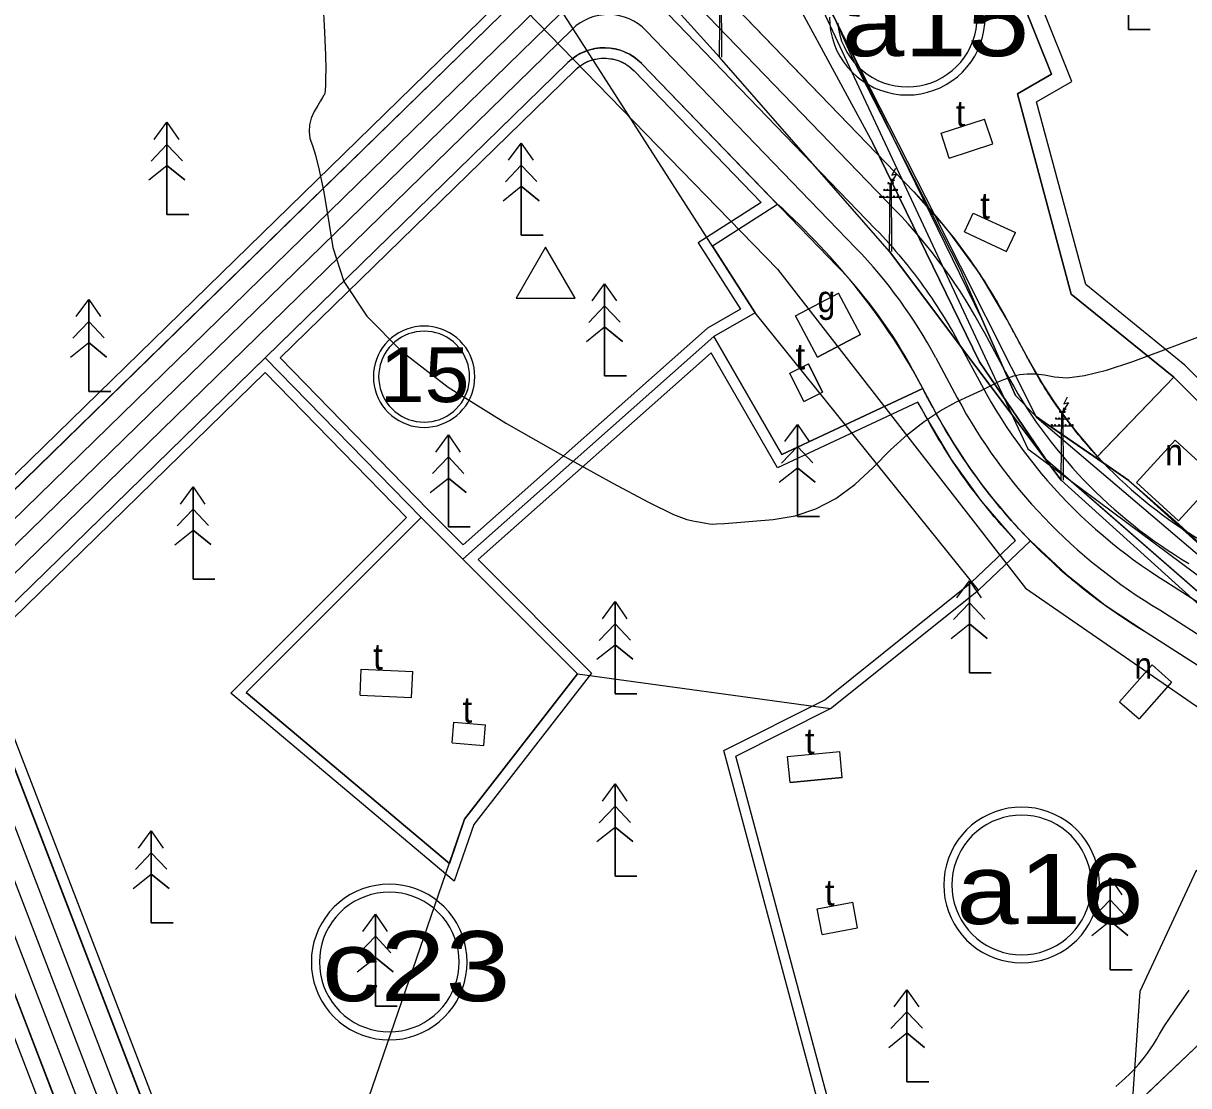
# Model space of a CAD drawing. Header units: metres. Extents: x 532950 to 537618, y 1849954 to 1853119.
# Drawn here: x 534832.5 to 535056.1, y 1851008.2 to 1851212.1 of the extents above; entities that cross this region are included whole.
import ezdxf

# ---------------------------------------------------------------- set-up
doc = ezdxf.new("R2010")
doc.units = ezdxf.units.M
doc.header["$LTSCALE"] = 3.1
for name, color, linetype, lineweight in [('11', 7, 'Continuous', 13), ('29', 7, 'Continuous', 13), ('32', 7, 'Continuous', 13), ('4', 7, 'Continuous', 13), ('48', 7, 'Continuous', 13), ('49', 7, 'Continuous', 13), ('50', 7, 'Continuous', 13), ('52', 7, 'Continuous', 13), ('53', 7, 'Continuous', 13), ('55', 7, 'Continuous', 13), ('58', 7, 'Continuous', 13), ('9', 7, 'Continuous', 13)]:
    doc.layers.add(name, color=color, linetype=linetype, lineweight=lineweight)

msp = doc.modelspace()

# ---------------------------------------------------------------- linework, layer by layer
at = {"layer": '11'}
msp.add_line((534811.84, 1851096.55), (535051.62, 1850474.15), dxfattribs=at)
for points in [[(534945.73, 1851223.94), (534828.8, 1851109.86)], [(534956.18, 1851213.87), (534996.01, 1851172.6), (534996.67, 1851171.91), (534997.32, 1851171.22), (534997.96, 1851170.52), (534998.6, 1851169.81), (534999.23, 1851169.1), (534999.85, 1851168.38), (535000.47, 1851167.65), (535001.08, 1851166.92), (535001.69, 1851166.19), (535002.28, 1851165.45), (535002.87, 1851164.7), (535003.45, 1851163.95), (535004.03, 1851163.19), (535004.6, 1851162.42), (535005.16, 1851161.65), (535005.71, 1851160.88), (535006.26, 1851160.1), (535006.79, 1851159.31), (535007.32, 1851158.52), (535007.85, 1851157.73), (535008.36, 1851156.93), (535008.87, 1851156.12), (535009.37, 1851155.31), (535009.86, 1851154.5), (535010.35, 1851153.68), (535010.83, 1851152.86), (535011.29, 1851152.03), (535011.76, 1851151.2), (535012.21, 1851150.36), (535016.31, 1851142.7), (535017.21, 1851141.06), (535018.13, 1851139.44), (535019.09, 1851137.83), (535020.08, 1851136.25), (535021.1, 1851134.68), (535022.15, 1851133.13), (535023.23, 1851131.6), (535024.33, 1851130.09), (535025.46, 1851128.6), (535026.62, 1851127.13), (535027.81, 1851125.68), (535029.03, 1851124.26), (535030.27, 1851122.86), (535031.54, 1851121.49), (535032.83, 1851120.13), (535034.15, 1851118.81), (535035.49, 1851117.5), (535036.85, 1851116.22), (535038.24, 1851114.97), (535039.66, 1851113.75), (535041.09, 1851112.55), (535042.55, 1851111.38), (535044.03, 1851110.23), (535045.53, 1851109.11), (535047.05, 1851108.03), (535048.6, 1851106.97), (535050.16, 1851105.94), (535051.74, 1851104.93), (535053.34, 1851103.96), (535155.57, 1851038.37)]]:
    msp.add_lwpolyline(points, dxfattribs=at)
at = {"layer": '29'}
for points in [[(534922.81, 1851215.19), (534823.24, 1851118.05)], [(534922.81, 1851215.19), (534823.24, 1851118.05)], [(534985.11, 1851004.43), (534966.87, 1851072.51), (534986.26, 1851082.27), (535014.42, 1851104.82), (535022.89, 1851112.8), (535016.4, 1851120.3), (535010.6, 1851128.36), (535005.53, 1851136.89), (535004.82, 1851138.13), (535004.14, 1851139.38), (534977.19, 1851126.76), (534964.45, 1851148.83), (534919.72, 1851109.15), (534941.49, 1851087.38), (534918.93, 1851058.34), (534915.17, 1851047.42), (534872.28, 1851083.54), (534905.99, 1851117.26), (534878.86, 1851145.07), (534830.29, 1851097.68)], [(535021.49, 1851114.3), (535020.81, 1851115.06), (535020.12, 1851115.83), (535019.45, 1851116.61), (535018.78, 1851117.39), (535018.12, 1851118.18), (535017.47, 1851118.97), (535016.83, 1851119.77), (535016.19, 1851120.57), (535015.56, 1851121.38), (535014.93, 1851122.2), (535014.32, 1851123.02), (535013.71, 1851123.85), (535013.11, 1851124.68), (535012.52, 1851125.52), (535011.93, 1851126.37), (535011.35, 1851127.21), (535010.78, 1851128.07), (535010.22, 1851128.93), (535009.67, 1851129.79), (535009.12, 1851130.66), (535008.58, 1851131.54), (535008.05, 1851132.42), (535007.53, 1851133.3), (535007.02, 1851134.19), (535006.51, 1851135.09), (535006.02, 1851135.99), (535005.53, 1851136.89), (535005.48, 1851136.97), (535005.43, 1851137.06), (535005.38, 1851137.14), (535005.33, 1851137.23), (535005.28, 1851137.31), (535005.23, 1851137.4), (535005.18, 1851137.48), (535005.13, 1851137.57), (535005.08, 1851137.66), (535005.03, 1851137.74), (535004.99, 1851137.83), (535004.94, 1851137.91), (535004.89, 1851138), (535004.84, 1851138.09), (535004.79, 1851138.17), (535004.75, 1851138.26), (535004.7, 1851138.34), (535004.65, 1851138.43), (535004.6, 1851138.52), (535004.56, 1851138.6), (535004.51, 1851138.69), (535004.46, 1851138.78), (535004.42, 1851138.86), (535004.37, 1851138.95), (535004.32, 1851139.04), (535004.28, 1851139.12), (535004.23, 1851139.21), (535004.19, 1851139.3), (535004.14, 1851139.38), (534977.19, 1851126.76), (534964.45, 1851148.83), (534919.72, 1851109.15), (534941.49, 1851087.38), (534918.93, 1851058.34), (534915.17, 1851047.42), (534872.28, 1851083.54), (534905.99, 1851117.26), (534878.86, 1851145.07)], [(534878.86, 1851145.07), (534830.29, 1851097.68)], [(534985.11, 1851004.43), (534966.87, 1851072.51), (534986.26, 1851082.27), (535014.42, 1851104.82), (535022.89, 1851112.8), (535022.19, 1851113.55), (535021.49, 1851114.3)], [(534827.23, 1851083.7), (534899.82, 1850895.29)], [(534827.23, 1851083.7), (534899.82, 1850895.29)]]:
    msp.add_lwpolyline(points, dxfattribs=at)
at = {"layer": '32'}
msp.add_lwpolyline([(534932.68, 1851169.11), (534927.03, 1851159.32), (534938.33, 1851159.32)], close=True, dxfattribs=at)
at = {"layer": '4'}
msp.add_lwpolyline([(535088.7, 1851113.14), (535055.34, 1851146.5), (535036.33, 1851161.93), (535026.92, 1851197.04), (535033.68, 1851200.94), (535017.36, 1851241.67)], dxfattribs=at)
msp.add_lwpolyline([(535088.7, 1851113.14), (535055.34, 1851146.5), (535036.33, 1851161.93), (535026.92, 1851197.04), (535033.68, 1851200.94), (535017.36, 1851241.67)], dxfattribs=at)
at = {"layer": '48'}
for points in [[(536135.62, 1851789.72), (535515.37, 1851926.72), (535258.5, 1851965.9), (535022.43, 1852017.88), (534680.95, 1852158.73), (534430.5, 1852265), (534355.97, 1852086.4), (534346.16, 1851984.65), (534462.32, 1851750.84), (534498.61, 1851623.52), (534531.7, 1851526.54), (534597.02, 1851432.26), (534785.89, 1851296.54), (534919.77, 1851224.01), (534977.2, 1851164.91), (535024.78, 1851103.67), (535103, 1851049.67), (535187.68, 1851009.38), (535275.9, 1851002), (535384.77, 1851022.15), (535615.71, 1851282.83), (535719.74, 1851373.89), (535864.1, 1851423.04), (536000.85, 1851463.59)], [(534808.74, 1851074.3), (534882.36, 1850883.19), (534882.55, 1850882.63), (534882.69, 1850882.06), (534882.78, 1850881.47), (534882.82, 1850880.88), (534882.81, 1850880.29), (534882.74, 1850879.7), (534882.63, 1850879.12), (534882.47, 1850878.55), (534882.25, 1850877.99), (534881.99, 1850877.46), (534881.69, 1850876.95), (534881.34, 1850876.47), (534880.96, 1850876.02), (534880.53, 1850875.61), (534880.07, 1850875.24), (534879.58, 1850874.9), (534879.07, 1850874.61), (534838.32, 1850856.28), (534796.04, 1850841.86)], [(534808.74, 1851074.3), (534882.36, 1850883.19)]]:
    msp.add_lwpolyline(points, dxfattribs=at)
at = {"layer": '49'}
for points in [[(534963.78, 1851153.58), (534916.89, 1851111.98), (534910.23, 1851118.64), (534881.72, 1851147.86), (534938.36, 1851203.12), (534938.88, 1851203.59), (534939.44, 1851204.01), (534940.03, 1851204.38), (534940.66, 1851204.69), (534941.31, 1851204.95), (534941.98, 1851205.15), (534942.67, 1851205.29), (534943.36, 1851205.37), (534944.06, 1851205.39), (534944.76, 1851205.35), (534945.45, 1851205.25), (534946.14, 1851205.09), (534946.8, 1851204.87), (534947.44, 1851204.59), (534948.06, 1851204.25), (534948.64, 1851203.87), (534949.19, 1851203.43), (534949.7, 1851202.95), (534974.06, 1851177.71), (534961.94, 1851169.95), (534970.08, 1851157.22)], [(534963.78, 1851153.58), (534916.89, 1851111.98), (534910.23, 1851118.64), (534881.72, 1851147.86), (534938.36, 1851203.12), (534938.67, 1851203.42), (534939.01, 1851203.69), (534939.36, 1851203.95), (534939.72, 1851204.19), (534940.1, 1851204.41), (534940.48, 1851204.61), (534940.88, 1851204.79), (534941.29, 1851204.94), (534941.7, 1851205.08), (534942.12, 1851205.19), (534942.55, 1851205.27), (534942.98, 1851205.34), (534943.41, 1851205.38), (534943.85, 1851205.39), (534944.28, 1851205.39), (534944.71, 1851205.36), (534945.15, 1851205.3), (534945.57, 1851205.23), (534946, 1851205.13), (534946.41, 1851205), (534946.82, 1851204.86), (534947.22, 1851204.69), (534947.62, 1851204.5), (534948, 1851204.29), (534948.36, 1851204.06), (534948.72, 1851203.81), (534949.06, 1851203.54), (534949.39, 1851203.25), (534949.7, 1851202.95), (534974.06, 1851177.71), (534961.94, 1851169.95), (534970.08, 1851157.22)]]:
    msp.add_lwpolyline(points, close=True, dxfattribs=at)
at = {"layer": '50'}
for points in [[(535015.48, 1851237.92), (535029.76, 1851202.3), (535023.26, 1851198.55), (535033.56, 1851160.13), (535053.23, 1851144.17), (535038.58, 1851128.96), (535033.65, 1851134.77), (535029.22, 1851140.98), (535025.34, 1851147.54), (535021.25, 1851155.2), (535016.05, 1851163.91), (535010.08, 1851172.1), (535003.38, 1851179.72), (534964, 1851220.53)], [(535078.36, 1851035.49), (534984.17, 1850945.79), (534928.5, 1850923.41), (534901.66, 1850929.87), (534916.13, 1850983.88), (534987.56, 1851003.02), (534969.22, 1851071.45), (534987.35, 1851080.58), (535015.74, 1851103.31), (535025.73, 1851112.73), (535032.63, 1851106.27), (535040.05, 1851100.43), (535047.94, 1851095.24), (535092.89, 1851066.41)]]:
    msp.add_lwpolyline(points, dxfattribs=at)
for points in [[(534972.9, 1851156.54), (534964.96, 1851151.95), (534978.01, 1851129.35), (535005.05, 1851142.02), (535003.17, 1851145.52), (535002.45, 1851146.75), (535001.71, 1851147.96), (535000.96, 1851149.17), (535000.2, 1851150.37), (534999.42, 1851151.56), (534998.64, 1851152.75), (534997.83, 1851153.92), (534997.02, 1851155.09), (534996.19, 1851156.25), (534995.36, 1851157.39), (534994.5, 1851158.53), (534993.64, 1851159.66), (534992.76, 1851160.79), (534991.88, 1851161.9), (534990.98, 1851163), (534990.07, 1851164.09), (534989.14, 1851165.17), (534988.21, 1851166.24), (534987.26, 1851167.31), (534986.3, 1851168.36), (534985.34, 1851169.4), (534984.36, 1851170.43), (534983.36, 1851171.45), (534982.36, 1851172.46), (534981.35, 1851173.46), (534980.33, 1851174.44), (534979.29, 1851175.42), (534978.25, 1851176.39), (534977.19, 1851177.34), (534964.7, 1851169.34)], [(535058.72, 1851112.69), (535074, 1851102.88), (535084.26, 1851113.14), (535053.23, 1851144.17), (535038.32, 1851128.68), (535044.64, 1851124.34), (535054.69, 1851115.22), (535056.69, 1851113.93)], [(534938.83, 1851087.22), (534908.8, 1851117.24), (534875.23, 1851083.67), (534914.23, 1851050.83), (534917.15, 1851059.31)]]:
    msp.add_lwpolyline(points, close=True, dxfattribs=at)
at = {"layer": '52'}
for p, q in [((534999.79, 1851176.25), (534958.07, 1851219.48)), ((534931.09, 1851214.89), (534826.79, 1851113.13)), ((534937.76, 1851210.92), (534824.21, 1851100.13)), ((534951.94, 1851210.71), (534992.23, 1851168.95)), ((535020.94, 1851145.18), (535016.84, 1851152.84)), ((535007.58, 1851147.88), (535011.68, 1851140.23)), ((535050.58, 1851099.5), (535100.95, 1851067.18)), ((534820.69, 1851084), (534896.3, 1850887.75)), ((534890.68, 1850881.46), (534814.02, 1851080.46))]:
    msp.add_line(p, q, dxfattribs=at)
for centre, radius, start, end in [((534944.74, 1851203.77), 10, 43.9779, 134.2951), ((534924.05, 1851103.16), 105.25, 28.1625, 43.9779), ((534924.05, 1851103.16), 94.75, 28.1625, 43.9779), ((535104.47, 1851189.9), 94.75, 208.1625, 239.3014), ((535104.47, 1851189.9), 105.25, 208.1625, 239.1998)]:
    msp.add_arc(centre, radius, start, end, dxfattribs=at)
at = {"layer": '53'}
for p, q in [((535003.38, 1851179.72), (534964, 1851220.53)), ((534924.2, 1851213.76), (534824.64, 1851116.62)), ((534936.96, 1851204.55), (534828.89, 1851099.11)), ((534951.14, 1851204.34), (534988.63, 1851165.48)), ((535025.34, 1851147.54), (535021.25, 1851155.2)), ((535003.17, 1851145.52), (535007.27, 1851137.87)), ((535047.94, 1851095.24), (535092.89, 1851066.41)), ((534825.37, 1851082.98), (534897.95, 1850894.58)), ((534885.29, 1850884.32), (534811.67, 1851075.42)), ((534959.14, 1850921.95), (535094.38, 1851050.75))]:
    msp.add_line(p, q, dxfattribs=at)
msp.add_lwpolyline([(534811.67, 1851075.42), (534885.29, 1850884.32)], dxfattribs=at)
for centre, radius, start, end in [((534943.94, 1851197.4), 10, 43.9779, 134.2951), ((534924.05, 1851103.16), 110.25, 28.1625, 43.9779), ((534924.05, 1851103.16), 89.75, 28.1625, 43.9779), ((535104.47, 1851189.9), 89.75, 208.1625, 239.3559), ((535104.47, 1851189.9), 110.25, 208.1625, 239.1566)]:
    msp.add_arc(centre, radius, start, end, dxfattribs=at)
at = {"layer": '55'}
for p, q in [((534966.04, 1851205.59), (534930.78, 1851244.81)), ((535044.52, 1851228.59), (535044.52, 1851210.92)), ((535044.52, 1851210.92), (535048.72, 1851210.92)), ((534860.02, 1851193.09), (534860.02, 1851175.42)), ((535008.58, 1851190.98), (535016.94, 1851193.71)), ((535018.5, 1851188.95), (535016.94, 1851193.71)), ((535010.13, 1851186.23), (535008.58, 1851190.98)), ((534856.96, 1851185.65), (534860.02, 1851188.85)), ((534863, 1851185.71), (534860.02, 1851188.85)), ((534928.02, 1851189.09), (534928.02, 1851171.42)), ((535010.13, 1851186.23), (535018.5, 1851188.95)), ((535010.13, 1851186.23), (535018.5, 1851188.95)), ((534924.96, 1851181.65), (534928.02, 1851184.85)), ((534931, 1851181.71), (534928.02, 1851184.85)), ((534856.54, 1851182.02), (534860.02, 1851184.8)), ((534863.43, 1851182.03), (534860.02, 1851184.8)), ((534924.54, 1851178.02), (534928.02, 1851180.8)), ((534931.43, 1851178.03), (534928.02, 1851180.8)), ((534998.38, 1851181.32), (534999.46, 1851181.32)), ((534999.07, 1851181.64), (534999.22, 1851182.25)), ((534996.75, 1851178.74), (535001.03, 1851178.74)), ((534997.56, 1851180.08), (535000.27, 1851180.08)), ((534860.02, 1851175.42), (534864.22, 1851175.42)), ((535026.95, 1851136.38), (535007.47, 1851175.16)), ((535013.07, 1851172.04), (535014.75, 1851175.67)), ((535014.75, 1851175.67), (535022.83, 1851171.92)), ((534928.02, 1851171.42), (534932.22, 1851171.42)), ((535013.07, 1851172.04), (535021.15, 1851168.29)), ((535013.07, 1851172.04), (535021.15, 1851168.29)), ((535021.15, 1851168.29), (535022.83, 1851171.92)), ((534998.65, 1851168.27), (535031.61, 1851124.39)), ((534944.02, 1851162.09), (534944.02, 1851144.42)), ((534980.66, 1851155.93), (534988.9, 1851160.3)), ((534993.11, 1851152.34), (534988.9, 1851160.3)), ((534845.02, 1851159.09), (534845.02, 1851141.42)), ((534940.96, 1851154.65), (534944.02, 1851157.85)), ((534947, 1851154.71), (534944.02, 1851157.85)), ((534984.87, 1851147.98), (534980.66, 1851155.93)), ((534841.96, 1851151.65), (534845.02, 1851154.85)), ((534848, 1851151.71), (534845.02, 1851154.85)), ((534940.54, 1851151.02), (534944.02, 1851153.8)), ((534947.43, 1851151.03), (534944.02, 1851153.8)), ((534993.11, 1851152.34), (534984.87, 1851147.98)), ((534984.87, 1851147.98), (534993.11, 1851152.34)), ((534841.54, 1851148.02), (534845.02, 1851150.8)), ((534848.43, 1851148.03), (534845.02, 1851150.8)), ((534979.56, 1851144.92), (534983.14, 1851146.71)), ((534982.27, 1851139.53), (534979.56, 1851144.92)), ((534983.14, 1851146.71), (534985.84, 1851141.32)), ((534985.84, 1851141.32), (534983.14, 1851146.71)), ((534944.02, 1851144.42), (534948.22, 1851144.42)), ((534845.02, 1851141.42), (534849.22, 1851141.42)), ((534982.27, 1851139.53), (534985.84, 1851141.32)), ((535032.03, 1851137.76), (535032.18, 1851138.37)), ((535030.52, 1851136.19), (535033.23, 1851136.19)), ((535031.34, 1851137.44), (535032.42, 1851137.44)), ((534981.02, 1851135.09), (534981.02, 1851117.42)), ((535029.71, 1851134.86), (535033.99, 1851134.86)), ((534914.02, 1851133.09), (534914.02, 1851115.42)), ((535046.07, 1851123.93), (535053.49, 1851132.06)), ((535061.55, 1851124.7), (535053.49, 1851132.06)), ((534977.96, 1851127.65), (534981.02, 1851130.85)), ((534984, 1851127.71), (534981.02, 1851130.85)), ((534910.96, 1851125.65), (534914.02, 1851128.85)), ((534917, 1851125.71), (534914.02, 1851128.85)), ((534977.54, 1851124.02), (534981.02, 1851126.8)), ((534984.43, 1851124.03), (534981.02, 1851126.8)), ((534910.54, 1851122.02), (534914.02, 1851124.8)), ((534917.43, 1851122.03), (534914.02, 1851124.8)), ((535054.13, 1851116.58), (535061.55, 1851124.7)), ((534865.02, 1851123.09), (534865.02, 1851105.42)), ((535046.07, 1851123.93), (535054.13, 1851116.58)), ((535054.13, 1851116.58), (535046.07, 1851123.93)), ((534861.96, 1851115.65), (534865.02, 1851118.85)), ((534868, 1851115.71), (534865.02, 1851118.85)), ((534981.02, 1851117.42), (534985.22, 1851117.42)), ((534861.54, 1851112.02), (534865.02, 1851114.8)), ((534868.43, 1851112.03), (534865.02, 1851114.8)), ((534914.02, 1851115.42), (534918.22, 1851115.42)), ((534865.02, 1851105.42), (534869.22, 1851105.42)), ((535014.02, 1851105.09), (535014.02, 1851087.42)), ((534946.02, 1851101.09), (534946.02, 1851083.42)), ((535010.96, 1851097.65), (535014.02, 1851100.85)), ((535017, 1851097.71), (535014.02, 1851100.85)), ((534942.96, 1851093.65), (534946.02, 1851096.85)), ((534949, 1851093.71), (534946.02, 1851096.85)), ((535010.54, 1851094.02), (535014.02, 1851096.8)), ((535017.43, 1851094.03), (535014.02, 1851096.8)), ((534942.54, 1851090.02), (534946.02, 1851092.8)), ((534949.43, 1851090.03), (534946.02, 1851092.8)), ((535049.07, 1851088.95), (535042.82, 1851081.87)), ((535049.07, 1851088.95), (535042.82, 1851081.87)), ((535049.07, 1851088.95), (535052.81, 1851085.64)), ((534897.08, 1851083.11), (534897.28, 1851088.11)), ((534897.28, 1851088.11), (534907.19, 1851087.69)), ((534906.98, 1851082.7), (534907.19, 1851087.69)), ((535014.02, 1851087.42), (535018.22, 1851087.42)), ((535052.81, 1851085.64), (535046.57, 1851078.57)), ((534897.08, 1851083.11), (534906.98, 1851082.7)), ((534946.02, 1851083.42), (534950.22, 1851083.42)), ((535042.82, 1851081.87), (535046.57, 1851078.57)), ((534914.76, 1851073.98), (534915.1, 1851077.96)), ((534915.1, 1851077.96), (534921.18, 1851077.44)), ((534920.84, 1851073.45), (534921.18, 1851077.44)), ((534914.76, 1851073.98), (534920.84, 1851073.45)), ((534979.13, 1851071.37), (534989.16, 1851072.33)), ((534979.61, 1851066.39), (534979.13, 1851071.37)), ((534989.63, 1851067.35), (534989.16, 1851072.33)), ((534946.02, 1851066.09), (534946.02, 1851048.42)), ((534942.96, 1851058.65), (534946.02, 1851061.85)), ((534949, 1851058.71), (534946.02, 1851061.85)), ((534942.54, 1851055.02), (534946.02, 1851057.8)), ((534949.43, 1851055.03), (534946.02, 1851057.8)), ((534857.02, 1851057.09), (534857.02, 1851039.42)), ((534853.96, 1851049.65), (534857.02, 1851052.85)), ((534860, 1851049.71), (534857.02, 1851052.85)), ((534853.54, 1851046.02), (534857.02, 1851048.8)), ((534860.43, 1851046.03), (534857.02, 1851048.8)), ((534946.02, 1851048.42), (534950.22, 1851048.42)), ((535041.02, 1851048.09), (535041.02, 1851030.42)), ((534984.82, 1851042.14), (534991.62, 1851043.4)), ((534985.73, 1851037.23), (534984.82, 1851042.14)), ((535037.96, 1851040.65), (535041.02, 1851043.85)), ((535044, 1851040.71), (535041.02, 1851043.85)), ((534900.02, 1851041.09), (534900.02, 1851023.42)), ((535037.54, 1851037.02), (535041.02, 1851039.8)), ((535044.43, 1851037.03), (535041.02, 1851039.8)), ((534857.02, 1851039.42), (534861.22, 1851039.42)), ((534896.96, 1851033.65), (534900.02, 1851036.85)), ((534903, 1851033.71), (534900.02, 1851036.85)), ((534896.54, 1851030.02), (534900.02, 1851032.8)), ((534903.43, 1851030.03), (534900.02, 1851032.8)), ((535041.02, 1851030.42), (535045.22, 1851030.42)), ((535002.02, 1851026.59), (535002.02, 1851008.92)), ((534900.02, 1851023.42), (534904.22, 1851023.42)), ((534998.96, 1851019.15), (535002.02, 1851022.35)), ((535005, 1851019.21), (535002.02, 1851022.35)), ((534998.54, 1851015.52), (535002.02, 1851018.3)), ((535005.43, 1851015.53), (535002.02, 1851018.3)), ((535002.02, 1851008.92), (535006.22, 1851008.92))]:
    msp.add_line(p, q, dxfattribs=at)
for points in [[(534435.03, 1852302.36), (534325.72, 1852049.19), (534353.84, 1851932.14), (534451.76, 1851760.49), (534494.46, 1851609.32), (534521.83, 1851454.43), (534874.06, 1851297.73), (534980.01, 1851227.29), (535025.25, 1851130.42), (535137.96, 1851046.53), (535351.9, 1851022.3), (535580.64, 1851242.44), (535635.18, 1851288.02), (535713.41, 1851370.26), (536002.4, 1851411.83), (536158.14, 1851571.22), (536125.75, 1851798.92), (536134.25, 1851845.92), (534499.31, 1852312.5)], [(534998.44, 1851181.33), (534998.44, 1851181.53), (534998.53, 1851181.53), (534998.53, 1851181.33)], [(534999.28, 1851181.33), (534999.28, 1851181.53), (534999.37, 1851181.53), (534999.37, 1851181.33)], [(534996.83, 1851178.74), (534996.83, 1851178.94), (534996.92, 1851178.94), (534996.92, 1851178.74)], [(534997.42, 1851178.74), (534997.42, 1851178.94), (534997.51, 1851178.94), (534997.51, 1851178.74)], [(534997.64, 1851180.08), (534997.64, 1851180.28), (534997.73, 1851180.28), (534997.73, 1851180.08)], [(534998.23, 1851180.08), (534998.23, 1851180.28), (534998.32, 1851180.28), (534998.32, 1851180.08)], [(534998.23, 1851178.74), (534998.23, 1851178.94), (534998.32, 1851178.94), (534998.32, 1851178.74)], [(534999.49, 1851180.09), (534999.49, 1851180.29), (534999.58, 1851180.29), (534999.58, 1851180.09)], [(534999.49, 1851178.75), (534999.49, 1851178.95), (534999.58, 1851178.95), (534999.58, 1851178.75)], [(535000.08, 1851180.08), (535000.08, 1851180.28), (535000.17, 1851180.28), (535000.17, 1851180.08)], [(535000.24, 1851178.75), (535000.24, 1851178.95), (535000.33, 1851178.95), (535000.33, 1851178.75)], [(535000.83, 1851178.74), (535000.83, 1851178.94), (535000.92, 1851178.94), (535000.92, 1851178.74)], [(535030.6, 1851136.19), (535030.6, 1851136.39), (535030.69, 1851136.39), (535030.69, 1851136.19)], [(535031.19, 1851136.19), (535031.19, 1851136.39), (535031.28, 1851136.39), (535031.28, 1851136.19)], [(535031.4, 1851137.45), (535031.4, 1851137.65), (535031.49, 1851137.65), (535031.49, 1851137.45)], [(535032.24, 1851137.45), (535032.24, 1851137.65), (535032.33, 1851137.65), (535032.33, 1851137.45)], [(535032.45, 1851136.2), (535032.45, 1851136.4), (535032.54, 1851136.4), (535032.54, 1851136.2)], [(535033.04, 1851136.19), (535033.04, 1851136.39), (535033.13, 1851136.39), (535033.13, 1851136.19)], [(535029.79, 1851134.86), (535029.79, 1851135.06), (535029.88, 1851135.06), (535029.88, 1851134.86)], [(535030.38, 1851134.86), (535030.38, 1851135.06), (535030.47, 1851135.06), (535030.47, 1851134.86)], [(535031.19, 1851134.86), (535031.19, 1851135.06), (535031.28, 1851135.06), (535031.28, 1851134.86)], [(535032.45, 1851134.87), (535032.45, 1851135.07), (535032.54, 1851135.07), (535032.54, 1851134.87)], [(535033.2, 1851134.87), (535033.2, 1851135.07), (535033.29, 1851135.07), (535033.29, 1851134.87)], [(535033.79, 1851134.86), (535033.79, 1851135.06), (535033.88, 1851135.06), (535033.88, 1851134.86)]]:
    msp.add_lwpolyline(points, close=True, dxfattribs=at)
for points in [[(534955.72, 1851252.33), (534955.03, 1851251.23), (534959.9, 1851247.13), (534963.23, 1851244.73), (534980.01, 1851227.29), (534987.89, 1851213.68), (534991.6, 1851205.36), (534999.75, 1851189.34), (535012.23, 1851164.82), (535022.87, 1851140.66), (535026.96, 1851136.51), (535044.64, 1851124.34)], [(534974.05, 1851228.67), (534995.5, 1851189.06), (535015.94, 1851147.12), (535028.65, 1851128.5), (535035.83, 1851122.25), (535097.03, 1851068.93), (535125.37, 1851047.07), (535154.21, 1851034.38), (535175.82, 1851031.84), (535197.43, 1851029.21), (535258.51, 1851014.59)], [(534974.05, 1851228.67), (534995.5, 1851189.06), (535015.94, 1851147.12), (535028.65, 1851128.5)], [(535048.72, 1851210.92), (535044.52, 1851210.92), (535044.52, 1851228.59)], [(535026.95, 1851136.38), (535007.47, 1851175.16), (534981.02, 1851227.09)], [(535242.84, 1850988), (535172.13, 1851000.4), (535123.09, 1850957), (535089.02, 1850949.25), (535073.02, 1851001.95), (535096.76, 1851023.14), (535057.53, 1851049.49), (535046.7, 1851026.24), (535043.09, 1850973.02), (534996.63, 1850950.8), (534928.5, 1850923.41), (534874.82, 1850936.33), (534917.15, 1851059.31), (534938.83, 1851087.22), (534987.35, 1851080.58), (535015.74, 1851103.31), (534972.9, 1851156.54), (534930.57, 1851222.68)], [(534966.04, 1851205.59), (534966.19, 1851218.75), (534966.36, 1851218.75), (534966.47, 1851205.59)], [(534889.96, 1851216.37), (534890.27, 1851210.36), (534890.45, 1851205.99), (534890.49, 1851203.28), (534890.47, 1851201.58), (534890.44, 1851200.24), (534890.4, 1851199.27), (534890.34, 1851198.67), (534890.28, 1851198.44), (534890.15, 1851198.27), (534889.88, 1851197.86), (534889.48, 1851197.21), (534888.95, 1851196.31), (534888.29, 1851195.17), (534887.69, 1851193.9), (534887.36, 1851192.62), (534887.29, 1851191.31), (534887.47, 1851189.99), (534887.93, 1851188.65), (534888.55, 1851186.79), (534889.25, 1851183.9), (534890.04, 1851179.98), (534890.91, 1851175.04), (534891.87, 1851169.08), (534893.99, 1851162.54), (534898.39, 1851155.89), (534905.05, 1851149.13), (534913.97, 1851142.25), (534925.16, 1851135.26), (534936.41, 1851128.89), (534945.49, 1851123.86), (534952.43, 1851120.18), (534957.2, 1851117.84), (534959.82, 1851116.85), (534961.24, 1851116.56), (534962.44, 1851116.32), (534963.41, 1851116.15), (534964.16, 1851116.03), (534964.67, 1851115.98), (534965.46, 1851115.99), (534967.03, 1851116.08), (534969.37, 1851116.26), (534972.48, 1851116.52), (534976.36, 1851116.85)], [(535119.36, 1851057.76), (535107.46, 1851067.89), (535096.57, 1851077.15), (535071.29, 1851100.17), (535044.64, 1851124.34), (535038.32, 1851128.68), (535028.58, 1851135.39), (535026.82, 1851136.65), (535022.87, 1851140.66), (535016.38, 1851155.37), (534988.16, 1851213.07)], [(535031.61, 1851124.39), (534998.65, 1851168.27), (534966.04, 1851205.59)], [(534857.59, 1851189.8), (534860.02, 1851193.09), (534862.29, 1851189.8)], [(534857.59, 1851189.8), (534860.02, 1851193.09), (534862.29, 1851189.8)], [(534864.22, 1851175.42), (534860.02, 1851175.42), (534860.02, 1851193.09)], [(534856.96, 1851185.65), (534860.02, 1851188.85), (534863, 1851185.71)], [(534925.59, 1851185.8), (534928.02, 1851189.09), (534930.29, 1851185.8)], [(534925.59, 1851185.8), (534928.02, 1851189.09), (534930.29, 1851185.8)], [(534932.22, 1851171.42), (534928.02, 1851171.42), (534928.02, 1851189.09)], [(535028.65, 1851128.5), (535015.94, 1851147.12), (534995.5, 1851189.06)], [(534924.96, 1851181.65), (534928.02, 1851184.85), (534931, 1851181.71)], [(534856.54, 1851182.02), (534860.02, 1851184.8), (534863.43, 1851182.03)], [(534999.84, 1851184.24), (534999.15, 1851182.95), (535000.05, 1851183.21), (534999.07, 1851181.6), (534999.62, 1851182.05)], [(534924.54, 1851178.02), (534928.02, 1851180.8), (534931.43, 1851178.03)], [(534998.65, 1851168.27), (534998.8, 1851181.43), (534998.97, 1851181.43), (534999.08, 1851168.27)], [(534941.59, 1851158.8), (534944.02, 1851162.09), (534946.29, 1851158.8)], [(534941.59, 1851158.8), (534944.02, 1851162.09), (534946.29, 1851158.8)], [(534948.22, 1851144.42), (534944.02, 1851144.42), (534944.02, 1851162.09)], [(534842.59, 1851155.8), (534845.02, 1851159.09), (534847.29, 1851155.8)], [(534842.59, 1851155.8), (534845.02, 1851159.09), (534847.29, 1851155.8)], [(534849.22, 1851141.42), (534845.02, 1851141.42), (534845.02, 1851159.09)], [(534940.96, 1851154.65), (534944.02, 1851157.85), (534947, 1851154.71)], [(534841.96, 1851151.65), (534845.02, 1851154.85), (534848, 1851151.71)], [(534940.54, 1851151.02), (534944.02, 1851153.8), (534947.43, 1851151.03)], [(534976.36, 1851116.85), (534980.55, 1851117.56), (534984.56, 1851118.91), (534988.39, 1851120.91), (534992.05, 1851123.55), (534995.53, 1851126.84), (534998.88, 1851130.23), (535002.15, 1851133.18), (535005.33, 1851135.68), (535008.43, 1851137.74), (535011.44, 1851139.36), (535014.13, 1851140.62), (535016.26, 1851141.63), (535017.83, 1851142.39), (535018.84, 1851142.89), (535019.29, 1851143.14), (535019.55, 1851143.29), (535020.01, 1851143.49), (535020.65, 1851143.74), (535021.49, 1851144.05), (535022.51, 1851144.41), (535023.72, 1851144.71), (535025.11, 1851144.84), (535026.67, 1851144.8), (535028.41, 1851144.6), (535030.32, 1851144.22), (535032.77, 1851144.06), (535036.1, 1851144.49), (535040.31, 1851145.53), (535045.41, 1851147.16), (535051.4, 1851149.39), (535057.83, 1851151.86)], [(534841.54, 1851148.02), (534845.02, 1851150.8), (534848.43, 1851148.03)], [(535032.8, 1851140.36), (535032.12, 1851139.06), (535033.01, 1851139.32), (535032.03, 1851137.72), (535032.58, 1851138.16)], [(535204.74, 1851032.08), (535148.88, 1851042.35), (535119.36, 1851057.76), (535026.95, 1851136.38)], [(535031.61, 1851124.39), (535031.76, 1851137.55), (535031.93, 1851137.55), (535032.04, 1851124.39)], [(534978.59, 1851131.8), (534981.02, 1851135.09), (534983.29, 1851131.8)], [(534978.59, 1851131.8), (534981.02, 1851135.09), (534983.29, 1851131.8)], [(534985.22, 1851117.42), (534981.02, 1851117.42), (534981.02, 1851135.09)], [(534911.59, 1851129.8), (534914.02, 1851133.09), (534916.29, 1851129.8)], [(534911.59, 1851129.8), (534914.02, 1851133.09), (534916.29, 1851129.8)], [(534918.22, 1851115.42), (534914.02, 1851115.42), (534914.02, 1851133.09)], [(534977.96, 1851127.65), (534981.02, 1851130.85), (534984, 1851127.71)], [(534910.96, 1851125.65), (534914.02, 1851128.85), (534917, 1851125.71)], [(534977.54, 1851124.02), (534981.02, 1851126.8), (534984.43, 1851124.03)], [(535028.65, 1851128.5), (535097.03, 1851068.93), (535125.37, 1851047.07), (535154.21, 1851034.38), (535197.43, 1851029.21)], [(534910.54, 1851122.02), (534914.02, 1851124.8), (534917.43, 1851122.03)], [(534862.59, 1851119.8), (534865.02, 1851123.09), (534867.29, 1851119.8)], [(534862.59, 1851119.8), (534865.02, 1851123.09), (534867.29, 1851119.8)], [(534869.22, 1851105.42), (534865.02, 1851105.42), (534865.02, 1851123.09)], [(535031.61, 1851124.39), (535058.82, 1851099.85), (535091.33, 1851070.18)], [(535044.64, 1851124.34), (535054.22, 1851115.95), (535075.75, 1851096.06), (535106.46, 1851068.18), (535125.31, 1851051.07), (535150.61, 1851042), (535164.32, 1851038.94), (535194.82, 1851035.8), (535223.84, 1851028.55), (535261.08, 1851019.7)], [(534861.96, 1851115.65), (534865.02, 1851118.85), (534868, 1851115.71)], [(534861.54, 1851112.02), (534865.02, 1851114.8), (534868.43, 1851112.03)], [(535011.59, 1851101.8), (535014.02, 1851105.09), (535016.29, 1851101.8)], [(535011.59, 1851101.8), (535014.02, 1851105.09), (535016.29, 1851101.8)], [(535018.22, 1851087.42), (535014.02, 1851087.42), (535014.02, 1851105.09)], [(534943.59, 1851097.8), (534946.02, 1851101.09), (534948.29, 1851097.8)], [(534943.59, 1851097.8), (534946.02, 1851101.09), (534948.29, 1851097.8)], [(534950.22, 1851083.42), (534946.02, 1851083.42), (534946.02, 1851101.09)], [(535010.96, 1851097.65), (535014.02, 1851100.85), (535017, 1851097.71)], [(534942.96, 1851093.65), (534946.02, 1851096.85), (534949, 1851093.71)], [(535010.54, 1851094.02), (535014.02, 1851096.8), (535017.43, 1851094.03)], [(534942.54, 1851090.02), (534946.02, 1851092.8), (534949.43, 1851090.03)], [(534989.63, 1851067.35), (534979.61, 1851066.39), (534989.63, 1851067.35)], [(534943.59, 1851062.8), (534946.02, 1851066.09), (534948.29, 1851062.8)], [(534943.59, 1851062.8), (534946.02, 1851066.09), (534948.29, 1851062.8)], [(534950.22, 1851048.42), (534946.02, 1851048.42), (534946.02, 1851066.09)], [(534942.96, 1851058.65), (534946.02, 1851061.85), (534949, 1851058.71)], [(534942.54, 1851055.02), (534946.02, 1851057.8), (534949.43, 1851055.03)], [(534854.59, 1851053.8), (534857.02, 1851057.09), (534859.29, 1851053.8)], [(534854.59, 1851053.8), (534857.02, 1851057.09), (534859.29, 1851053.8)], [(534861.22, 1851039.42), (534857.02, 1851039.42), (534857.02, 1851057.09)], [(534853.96, 1851049.65), (534857.02, 1851052.85), (534860, 1851049.71)], [(534853.54, 1851046.02), (534857.02, 1851048.8), (534860.43, 1851046.03)], [(535038.59, 1851044.8), (535041.02, 1851048.09), (535043.29, 1851044.8)], [(535038.59, 1851044.8), (535041.02, 1851048.09), (535043.29, 1851044.8)], [(535045.22, 1851030.42), (535041.02, 1851030.42), (535041.02, 1851048.09)], [(534985.73, 1851037.23), (534992.53, 1851038.49), (534991.62, 1851043.4)], [(535037.96, 1851040.65), (535041.02, 1851043.85), (535044, 1851040.71)], [(534897.59, 1851037.8), (534900.02, 1851041.09), (534902.29, 1851037.8)], [(534897.59, 1851037.8), (534900.02, 1851041.09), (534902.29, 1851037.8)], [(534904.22, 1851023.42), (534900.02, 1851023.42), (534900.02, 1851041.09)], [(535037.54, 1851037.02), (535041.02, 1851039.8), (535044.43, 1851037.03)], [(534896.96, 1851033.65), (534900.02, 1851036.85), (534903, 1851033.71)], [(534896.54, 1851030.02), (534900.02, 1851032.8), (534903.43, 1851030.03)], [(534999.59, 1851023.3), (535002.02, 1851026.59), (535004.29, 1851023.3)], [(534999.59, 1851023.3), (535002.02, 1851026.59), (535004.29, 1851023.3)], [(535006.22, 1851008.92), (535002.02, 1851008.92), (535002.02, 1851026.59)], [(535042.1, 1851008.05), (535043.87, 1851009.58), (535044.83, 1851010.46), (535045.38, 1851011.04), (535045.94, 1851011.65), (535046.5, 1851012.29), (535047.06, 1851012.97), (535047.63, 1851013.67), (535048.19, 1851014.42), (535048.76, 1851015.23), (535049.33, 1851016.11), (535049.9, 1851017.05), (535050.47, 1851018.05), (535051.48, 1851019.68), (535053.38, 1851022.51), (535056.17, 1851026.54)], [(534998.96, 1851019.15), (535002.02, 1851022.35), (535005, 1851019.21)], [(534998.54, 1851015.52), (535002.02, 1851018.3), (535005.43, 1851015.53)]]:
    msp.add_lwpolyline(points, dxfattribs=at)
at = {"layer": '58'}
for points in [[(535081.24, 1851098.24), (535080.03, 1851099.01), (535078.83, 1851099.79), (535077.62, 1851100.56), (535076.41, 1851101.33), (535075.21, 1851102.11), (535074, 1851102.88), (535084.26, 1851113.14), (535053.23, 1851144.17), (535033.56, 1851160.13), (535023.26, 1851198.55), (535029.76, 1851202.3), (535015.48, 1851237.92), (535007.05, 1851235.66), (534983.57, 1851259.14)], [(535015.48, 1851237.92), (535029.76, 1851202.3), (535023.26, 1851198.55), (535033.56, 1851160.13), (535053.23, 1851144.17), (535038.58, 1851128.96), (535038.05, 1851129.54), (535037.52, 1851130.12), (535037, 1851130.71), (535036.48, 1851131.31), (535035.97, 1851131.91), (535035.46, 1851132.51), (535034.96, 1851133.12), (535034.46, 1851133.74), (535033.97, 1851134.35), (535033.49, 1851134.98), (535033.01, 1851135.6), (535032.53, 1851136.23), (535032.06, 1851136.87), (535031.6, 1851137.51), (535031.14, 1851138.15), (535030.69, 1851138.8), (535030.24, 1851139.45), (535029.8, 1851140.1), (535029.37, 1851140.76), (535028.94, 1851141.42), (535028.52, 1851142.09), (535028.1, 1851142.76), (535027.69, 1851143.43), (535027.28, 1851144.11), (535026.88, 1851144.79), (535026.49, 1851145.47), (535026.1, 1851146.16), (535025.72, 1851146.85), (535025.34, 1851147.54), (535025.2, 1851147.81), (535025.06, 1851148.07), (535024.92, 1851148.34), (535024.78, 1851148.6), (535024.64, 1851148.86), (535024.5, 1851149.13), (535024.36, 1851149.39), (535024.22, 1851149.66), (535024.08, 1851149.92), (535023.94, 1851150.18), (535023.79, 1851150.45), (535023.65, 1851150.71), (535023.51, 1851150.98), (535023.37, 1851151.24), (535023.23, 1851151.5), (535023.09, 1851151.77), (535022.95, 1851152.03), (535022.81, 1851152.3), (535022.66, 1851152.56), (535022.52, 1851152.82), (535022.38, 1851153.09), (535022.24, 1851153.35), (535022.1, 1851153.61), (535021.96, 1851153.88), (535021.81, 1851154.14), (535021.67, 1851154.41), (535021.53, 1851154.67), (535021.39, 1851154.93), (535021.25, 1851155.2), (535020.75, 1851156.12), (535020.24, 1851157.04), (535019.72, 1851157.95), (535019.19, 1851158.86), (535018.66, 1851159.76), (535018.12, 1851160.66), (535017.57, 1851161.55), (535017.01, 1851162.44), (535016.44, 1851163.32), (535015.86, 1851164.2), (535015.28, 1851165.07), (535014.68, 1851165.94), (535014.08, 1851166.8), (535013.47, 1851167.65), (535012.85, 1851168.5), (535012.23, 1851169.34), (535011.59, 1851170.18), (535010.95, 1851171.01), (535010.3, 1851171.83), (535009.64, 1851172.65), (535008.98, 1851173.46), (535008.31, 1851174.26), (535007.63, 1851175.06), (535006.94, 1851175.86), (535006.24, 1851176.64), (535005.54, 1851177.42), (535004.83, 1851178.19), (535004.11, 1851178.96), (535003.38, 1851179.72), (534964, 1851220.53)], [(535015.48, 1851237.92), (535029.76, 1851202.3), (535023.26, 1851198.55), (535033.56, 1851160.13), (535053.23, 1851144.17), (535038.58, 1851128.96), (535038.05, 1851129.54), (535037.52, 1851130.12), (535037, 1851130.71), (535036.48, 1851131.31), (535035.97, 1851131.91), (535035.46, 1851132.51), (535034.96, 1851133.12), (535034.46, 1851133.74), (535033.97, 1851134.35), (535033.49, 1851134.98), (535033.01, 1851135.6), (535032.53, 1851136.23), (535032.06, 1851136.87), (535031.6, 1851137.51), (535031.14, 1851138.15), (535030.69, 1851138.8), (535030.24, 1851139.45), (535029.8, 1851140.1), (535029.37, 1851140.76), (535028.94, 1851141.42), (535028.52, 1851142.09), (535028.1, 1851142.76), (535027.69, 1851143.43), (535027.28, 1851144.11), (535026.88, 1851144.79), (535026.49, 1851145.47), (535026.1, 1851146.16), (535025.72, 1851146.85), (535025.34, 1851147.54), (535021.25, 1851155.2), (535020.75, 1851156.12), (535020.24, 1851157.04), (535019.72, 1851157.95), (535019.19, 1851158.86), (535018.66, 1851159.76), (535018.12, 1851160.66), (535017.57, 1851161.55), (535017.01, 1851162.44), (535016.44, 1851163.32), (535015.86, 1851164.2), (535015.28, 1851165.07), (535014.68, 1851165.94), (535014.08, 1851166.8), (535013.47, 1851167.65), (535012.85, 1851168.5), (535012.23, 1851169.34), (535011.59, 1851170.18), (535010.95, 1851171.01), (535010.3, 1851171.83), (535009.64, 1851172.65), (535008.98, 1851173.46), (535008.31, 1851174.26), (535007.63, 1851175.06), (535006.94, 1851175.86), (535006.24, 1851176.64), (535005.54, 1851177.42), (535004.83, 1851178.19), (535004.11, 1851178.96), (535003.38, 1851179.72), (534964, 1851220.53)], [(534924.2, 1851213.76), (534824.64, 1851116.62)], [(535024.24, 1851114.28), (535023.5, 1851115.07), (535022.77, 1851115.87), (535022.05, 1851116.67), (535021.34, 1851117.48), (535020.63, 1851118.3), (535019.94, 1851119.12), (535019.25, 1851119.95), (535018.57, 1851120.79), (535017.9, 1851121.64), (535017.23, 1851122.49), (535016.58, 1851123.34), (535015.93, 1851124.21), (535015.29, 1851125.08), (535014.66, 1851125.95), (535014.04, 1851126.83), (535013.43, 1851127.72), (535012.82, 1851128.62), (535012.23, 1851129.52), (535011.64, 1851130.42), (535011.06, 1851131.33), (535010.49, 1851132.25), (535009.93, 1851133.17), (535009.38, 1851134.1), (535008.84, 1851135.04), (535008.31, 1851135.97), (535007.78, 1851136.92), (535007.27, 1851137.87), (535007.19, 1851138.01), (535007.11, 1851138.15), (535007.03, 1851138.29), (535006.94, 1851138.43), (535006.86, 1851138.57), (535006.78, 1851138.71), (535006.7, 1851138.85), (535006.63, 1851138.99), (535006.55, 1851139.14), (535006.47, 1851139.28), (535006.39, 1851139.42), (535006.31, 1851139.56), (535006.23, 1851139.71), (535006.16, 1851139.85), (535006.08, 1851139.99), (535006, 1851140.14), (535005.93, 1851140.28), (535005.85, 1851140.42), (535005.78, 1851140.57), (535005.7, 1851140.71), (535005.63, 1851140.86), (535005.55, 1851141), (535005.48, 1851141.14), (535005.41, 1851141.29), (535005.34, 1851141.44), (535005.26, 1851141.58), (535005.19, 1851141.73), (535005.12, 1851141.87), (535005.05, 1851142.02), (534978.01, 1851129.35), (534964.96, 1851151.95), (534916.8, 1851109.24), (534938.83, 1851087.22), (534917.15, 1851059.31), (534914.23, 1851050.83), (534875.23, 1851083.67), (534908.8, 1851117.24), (534878.89, 1851147.9)], [(534878.89, 1851147.9), (534828.89, 1851099.11)], [(534987.56, 1851003.02), (534969.22, 1851071.45), (534987.35, 1851080.58), (535015.74, 1851103.31), (535025.73, 1851112.73), (535024.98, 1851113.5), (535024.24, 1851114.28)], [(534987.56, 1851003.02), (534969.22, 1851071.45), (534987.35, 1851080.58), (535015.74, 1851103.31), (535025.73, 1851112.73), (535026.42, 1851112.03), (535027.11, 1851111.34), (535027.81, 1851110.66), (535028.52, 1851109.98), (535029.23, 1851109.31), (535029.95, 1851108.65), (535030.67, 1851107.99), (535031.4, 1851107.34), (535032.13, 1851106.7), (535032.88, 1851106.06), (535033.62, 1851105.43), (535034.37, 1851104.8), (535035.13, 1851104.19), (535035.89, 1851103.57), (535036.66, 1851102.97), (535037.43, 1851102.37), (535038.21, 1851101.78), (535039, 1851101.2), (535039.79, 1851100.62), (535040.58, 1851100.05), (535041.38, 1851099.49), (535042.18, 1851098.93), (535042.99, 1851098.38), (535043.81, 1851097.84), (535044.62, 1851097.31), (535045.45, 1851096.78), (535046.27, 1851096.26), (535047.11, 1851095.75), (535047.94, 1851095.24), (535092.89, 1851066.41)], [(534825.37, 1851082.98), (534897.95, 1850894.58)], [(535078.36, 1851035.49), (534984.17, 1850945.79)]]:
    msp.add_lwpolyline(points, dxfattribs=at)
for points in [[(534964.96, 1851151.95), (534916.8, 1851109.24), (534908.8, 1851117.24), (534878.89, 1851147.9), (534936.96, 1851204.55), (534937.36, 1851204.92), (534937.78, 1851205.27), (534938.21, 1851205.59), (534938.67, 1851205.89), (534939.14, 1851206.16), (534939.62, 1851206.41), (534940.12, 1851206.63), (534940.62, 1851206.83), (534941.14, 1851206.99), (534941.67, 1851207.13), (534942.2, 1851207.24), (534942.74, 1851207.32), (534943.28, 1851207.37), (534943.82, 1851207.39), (534944.36, 1851207.39), (534944.91, 1851207.35), (534945.45, 1851207.28), (534945.98, 1851207.19), (534946.51, 1851207.06), (534947.03, 1851206.91), (534947.54, 1851206.72), (534948.04, 1851206.51), (534948.53, 1851206.28), (534949.01, 1851206.02), (534949.47, 1851205.73), (534949.92, 1851205.42), (534950.34, 1851205.08), (534950.75, 1851204.72), (534951.14, 1851204.34), (534977.19, 1851177.34), (534964.7, 1851169.34), (534972.9, 1851156.54)], [(534977.19, 1851177.34), (534964.7, 1851169.34), (534972.9, 1851156.54), (534964.96, 1851151.95), (534978.01, 1851129.35), (535005.05, 1851142.02), (535003.17, 1851145.52), (535002.45, 1851146.75), (535001.71, 1851147.96), (535000.96, 1851149.17), (535000.2, 1851150.37), (534999.42, 1851151.56), (534998.64, 1851152.75), (534997.83, 1851153.92), (534997.02, 1851155.09), (534996.19, 1851156.25), (534995.36, 1851157.39), (534994.5, 1851158.53), (534993.64, 1851159.66), (534992.76, 1851160.79), (534991.88, 1851161.9), (534990.98, 1851163), (534990.07, 1851164.09), (534989.14, 1851165.17), (534988.21, 1851166.24), (534987.26, 1851167.31), (534986.3, 1851168.36), (534985.34, 1851169.4), (534984.36, 1851170.43), (534983.36, 1851171.45), (534982.36, 1851172.46), (534981.35, 1851173.46), (534980.33, 1851174.44), (534979.29, 1851175.42), (534978.25, 1851176.39)]]:
    msp.add_lwpolyline(points, close=True, dxfattribs=at)
at = {"layer": '9'}
for points in [[(534987.14, 1851213.28), (534987.2, 1851211.97), (534987.37, 1851210.68), (534987.65, 1851209.41), (534988.04, 1851208.16), (534988.54, 1851206.96), (534989.15, 1851205.8), (534989.85, 1851204.7), (534990.64, 1851203.67), (534991.52, 1851202.71), (534992.48, 1851201.82), (534993.52, 1851201.03), (534994.62, 1851200.33), (534995.77, 1851199.73), (534996.98, 1851199.23), (534998.22, 1851198.84), (534999.5, 1851198.55), (535000.79, 1851198.38), (535002.09, 1851198.33), (535003.39, 1851198.38), (535004.69, 1851198.55), (535005.96, 1851198.84), (535007.2, 1851199.23), (535008.41, 1851199.73), (535009.57, 1851200.33), (535010.67, 1851201.03), (535011.7, 1851201.82), (535012.66, 1851202.71), (535013.54, 1851203.67), (535014.34, 1851204.7), (535015.04, 1851205.8), (535015.64, 1851206.96), (535016.14, 1851208.16), (535016.53, 1851209.41), (535016.81, 1851210.68), (535016.98, 1851211.97), (535017.04, 1851213.28)], [(534988.74, 1851212.11), (534988.89, 1851210.95), (534989.15, 1851209.81), (534989.5, 1851208.69), (534989.95, 1851207.61), (534990.49, 1851206.58), (534991.11, 1851205.59), (534991.83, 1851204.66), (534992.62, 1851203.8), (534993.48, 1851203.01), (534994.4, 1851202.3), (534995.39, 1851201.67), (534996.43, 1851201.13), (534997.51, 1851200.68), (534998.62, 1851200.33), (534999.76, 1851200.08), (535000.92, 1851199.93), (535002.09, 1851199.87), (535003.26, 1851199.93), (535004.42, 1851200.08), (535005.56, 1851200.33), (535006.67, 1851200.68), (535007.75, 1851201.13), (535008.79, 1851201.67), (535009.78, 1851202.3), (535010.71, 1851203.01), (535011.57, 1851203.8), (535012.36, 1851204.66), (535013.07, 1851205.59), (535013.7, 1851206.58), (535014.24, 1851207.61), (535014.68, 1851208.69), (535015.04, 1851209.81), (535015.29, 1851210.95), (535015.44, 1851212.11)]]:
    msp.add_lwpolyline(points, dxfattribs=at)
for points in [[(534919.11, 1851144.26), (534919.07, 1851145.11), (534918.96, 1851145.95), (534918.77, 1851146.78), (534918.52, 1851147.59), (534918.19, 1851148.37), (534917.8, 1851149.13), (534917.35, 1851149.84), (534916.83, 1851150.52), (534916.26, 1851151.14), (534915.63, 1851151.72), (534914.96, 1851152.23), (534914.24, 1851152.69), (534913.49, 1851153.08), (534912.7, 1851153.41), (534911.89, 1851153.66), (534911.06, 1851153.85), (534910.22, 1851153.96), (534909.37, 1851153.99), (534908.53, 1851153.96), (534907.68, 1851153.85), (534906.86, 1851153.66), (534906.05, 1851153.41), (534905.26, 1851153.08), (534904.51, 1851152.69), (534903.79, 1851152.23), (534903.12, 1851151.72), (534902.49, 1851151.14), (534901.92, 1851150.52), (534901.4, 1851149.84), (534900.95, 1851149.13), (534900.55, 1851148.37), (534900.23, 1851147.59), (534899.97, 1851146.78), (534899.79, 1851145.95), (534899.68, 1851145.11), (534899.64, 1851144.26), (534899.68, 1851143.41), (534899.79, 1851142.57), (534899.97, 1851141.74), (534900.23, 1851140.93), (534900.55, 1851140.15), (534900.95, 1851139.4), (534901.4, 1851138.68), (534901.92, 1851138.01), (534902.49, 1851137.38), (534903.12, 1851136.81), (534903.79, 1851136.29), (534904.51, 1851135.83), (534905.26, 1851135.44), (534906.05, 1851135.12), (534906.86, 1851134.86), (534907.68, 1851134.68), (534908.53, 1851134.57), (534909.37, 1851134.53), (534910.22, 1851134.57), (534911.06, 1851134.68), (534911.89, 1851134.86), (534912.7, 1851135.12), (534913.49, 1851135.44), (534914.24, 1851135.83), (534914.96, 1851136.29), (534915.63, 1851136.81), (534916.26, 1851137.38), (534916.83, 1851138.01), (534917.35, 1851138.68), (534917.8, 1851139.4), (534918.19, 1851140.15), (534918.52, 1851140.93), (534918.77, 1851141.74), (534918.96, 1851142.57), (534919.07, 1851143.41)], [(534918.1, 1851144.26), (534918.07, 1851145.02), (534917.97, 1851145.78), (534917.8, 1851146.52), (534917.57, 1851147.25), (534917.28, 1851147.95), (534916.93, 1851148.62), (534916.52, 1851149.27), (534916.06, 1851149.87), (534915.54, 1851150.43), (534914.98, 1851150.94), (534914.38, 1851151.41), (534913.74, 1851151.82), (534913.06, 1851152.17), (534912.36, 1851152.46), (534911.63, 1851152.69), (534910.89, 1851152.85), (534910.14, 1851152.95), (534909.37, 1851152.99), (534908.61, 1851152.95), (534907.86, 1851152.85), (534907.12, 1851152.69), (534906.39, 1851152.46), (534905.69, 1851152.17), (534905.01, 1851151.82), (534904.37, 1851151.41), (534903.77, 1851150.94), (534903.21, 1851150.43), (534902.69, 1851149.87), (534902.23, 1851149.27), (534901.82, 1851148.62), (534901.47, 1851147.95), (534901.18, 1851147.25), (534900.95, 1851146.52), (534900.78, 1851145.78), (534900.68, 1851145.02), (534900.65, 1851144.26), (534900.68, 1851143.5), (534900.78, 1851142.75), (534900.95, 1851142), (534901.18, 1851141.28), (534901.47, 1851140.57), (534901.82, 1851139.9), (534902.23, 1851139.26), (534902.69, 1851138.65), (534903.21, 1851138.09), (534903.77, 1851137.58), (534904.37, 1851137.11), (534905.01, 1851136.71), (534905.69, 1851136.35), (534906.39, 1851136.06), (534907.12, 1851135.83), (534907.86, 1851135.67), (534908.61, 1851135.57), (534909.37, 1851135.54), (534910.14, 1851135.57), (534910.89, 1851135.67), (534911.63, 1851135.83), (534912.36, 1851136.06), (534913.06, 1851136.35), (534913.74, 1851136.71), (534914.38, 1851137.11), (534914.98, 1851137.58), (534915.54, 1851138.09), (534916.06, 1851138.65), (534916.52, 1851139.26), (534916.93, 1851139.9), (534917.28, 1851140.57), (534917.57, 1851141.28), (534917.8, 1851142), (534917.97, 1851142.75), (534918.07, 1851143.5)], [(535038.99, 1851046.71), (535038.94, 1851048.01), (535038.77, 1851049.31), (535038.49, 1851050.58), (535038.09, 1851051.82), (535037.59, 1851053.03), (535036.99, 1851054.19), (535036.29, 1851055.29), (535035.5, 1851056.32), (535034.62, 1851057.28), (535033.65, 1851058.16), (535032.62, 1851058.96), (535031.52, 1851059.66), (535030.36, 1851060.26), (535029.16, 1851060.76), (535027.92, 1851061.15), (535026.64, 1851061.43), (535025.35, 1851061.6), (535024.05, 1851061.66), (535022.74, 1851061.6), (535021.45, 1851061.43), (535020.18, 1851061.15), (535018.93, 1851060.76), (535017.73, 1851060.26), (535016.57, 1851059.66), (535015.47, 1851058.96), (535014.44, 1851058.16), (535013.48, 1851057.28), (535012.6, 1851056.32), (535011.8, 1851055.29), (535011.1, 1851054.19), (535010.5, 1851053.03), (535010, 1851051.82), (535009.61, 1851050.58), (535009.33, 1851049.31), (535009.16, 1851048.01), (535009.1, 1851046.71), (535009.16, 1851045.41), (535009.33, 1851044.12), (535009.61, 1851042.84), (535010, 1851041.6), (535010.5, 1851040.39), (535011.1, 1851039.24), (535011.8, 1851038.14), (535012.6, 1851037.1), (535013.48, 1851036.14), (535014.44, 1851035.26), (535015.47, 1851034.47), (535016.57, 1851033.77), (535017.73, 1851033.16), (535018.93, 1851032.67), (535020.18, 1851032.27), (535021.45, 1851031.99), (535022.74, 1851031.82), (535024.05, 1851031.76), (535025.35, 1851031.82), (535026.64, 1851031.99), (535027.92, 1851032.27), (535029.16, 1851032.67), (535030.36, 1851033.16), (535031.52, 1851033.77), (535032.62, 1851034.47), (535033.65, 1851035.26), (535034.62, 1851036.14), (535035.5, 1851037.1), (535036.29, 1851038.14), (535036.99, 1851039.24), (535037.59, 1851040.39), (535038.09, 1851041.6), (535038.49, 1851042.84), (535038.77, 1851044.12), (535038.94, 1851045.41)], [(535037.45, 1851046.71), (535037.4, 1851047.88), (535037.24, 1851049.04), (535036.99, 1851050.18), (535036.64, 1851051.3), (535036.19, 1851052.38), (535035.65, 1851053.41), (535035.02, 1851054.4), (535034.31, 1851055.33), (535033.52, 1851056.19), (535032.66, 1851056.98), (535031.73, 1851057.69), (535030.75, 1851058.32), (535029.71, 1851058.86), (535028.63, 1851059.3), (535027.51, 1851059.66), (535026.37, 1851059.91), (535025.21, 1851060.06), (535024.05, 1851060.11), (535022.88, 1851060.06), (535021.72, 1851059.91), (535020.58, 1851059.66), (535019.46, 1851059.3), (535018.38, 1851058.86), (535017.35, 1851058.32), (535016.36, 1851057.69), (535015.43, 1851056.98), (535014.57, 1851056.19), (535013.78, 1851055.33), (535013.07, 1851054.4), (535012.44, 1851053.41), (535011.9, 1851052.38), (535011.45, 1851051.3), (535011.1, 1851050.18), (535010.85, 1851049.04), (535010.7, 1851047.88), (535010.65, 1851046.71), (535010.7, 1851045.54), (535010.85, 1851044.38), (535011.1, 1851043.24), (535011.45, 1851042.13), (535011.9, 1851041.05), (535012.44, 1851040.01), (535013.07, 1851039.03), (535013.78, 1851038.1), (535014.57, 1851037.24), (535015.43, 1851036.45), (535016.36, 1851035.73), (535017.35, 1851035.11), (535018.38, 1851034.57), (535019.46, 1851034.12), (535020.58, 1851033.77), (535021.72, 1851033.51), (535022.88, 1851033.36), (535024.05, 1851033.31), (535025.21, 1851033.36), (535026.37, 1851033.51), (535027.51, 1851033.77), (535028.63, 1851034.12), (535029.71, 1851034.57), (535030.75, 1851035.11), (535031.73, 1851035.73), (535032.66, 1851036.45), (535033.52, 1851037.24), (535034.31, 1851038.1), (535035.02, 1851039.03), (535035.65, 1851040.01), (535036.19, 1851041.05), (535036.64, 1851042.13), (535036.99, 1851043.24), (535037.24, 1851044.38), (535037.4, 1851045.54)], [(534917.63, 1851031.91), (534917.57, 1851033.21), (534917.4, 1851034.5), (534917.12, 1851035.78), (534916.73, 1851037.02), (534916.23, 1851038.23), (534915.62, 1851039.38), (534914.92, 1851040.48), (534914.13, 1851041.52), (534913.25, 1851042.48), (534912.29, 1851043.36), (534911.25, 1851044.15), (534910.15, 1851044.85), (534909, 1851045.46), (534907.79, 1851045.96), (534906.55, 1851046.35), (534905.27, 1851046.63), (534903.98, 1851046.8), (534902.68, 1851046.86), (534901.38, 1851046.8), (534900.08, 1851046.63), (534898.81, 1851046.35), (534897.57, 1851045.96), (534896.36, 1851045.46), (534895.2, 1851044.85), (534894.1, 1851044.15), (534893.07, 1851043.36), (534892.11, 1851042.48), (534891.23, 1851041.52), (534890.43, 1851040.48), (534889.73, 1851039.38), (534889.13, 1851038.23), (534888.63, 1851037.02), (534888.24, 1851035.78), (534887.96, 1851034.5), (534887.79, 1851033.21), (534887.73, 1851031.91), (534887.79, 1851030.61), (534887.96, 1851029.31), (534888.24, 1851028.04), (534888.63, 1851026.8), (534889.13, 1851025.59), (534889.73, 1851024.43), (534890.43, 1851023.33), (534891.23, 1851022.3), (534892.11, 1851021.34), (534893.07, 1851020.46), (534894.1, 1851019.66), (534895.2, 1851018.96), (534896.36, 1851018.36), (534897.57, 1851017.86), (534898.81, 1851017.47), (534900.08, 1851017.19), (534901.38, 1851017.02), (534902.68, 1851016.96), (534903.98, 1851017.02), (534905.27, 1851017.19), (534906.55, 1851017.47), (534907.79, 1851017.86), (534909, 1851018.36), (534910.15, 1851018.96), (534911.25, 1851019.66), (534912.29, 1851020.46), (534913.25, 1851021.34), (534914.13, 1851022.3), (534914.92, 1851023.33), (534915.62, 1851024.43), (534916.23, 1851025.59), (534916.73, 1851026.8), (534917.12, 1851028.04), (534917.4, 1851029.31), (534917.57, 1851030.61)], [(534916.08, 1851031.91), (534916.03, 1851033.08), (534915.88, 1851034.24), (534915.62, 1851035.38), (534915.27, 1851036.49), (534914.82, 1851037.57), (534914.28, 1851038.61), (534913.66, 1851039.6), (534912.94, 1851040.52), (534912.15, 1851041.38), (534911.29, 1851042.17), (534910.37, 1851042.89), (534909.38, 1851043.51), (534908.34, 1851044.05), (534907.26, 1851044.5), (534906.15, 1851044.85), (534905.01, 1851045.11), (534903.85, 1851045.26), (534902.68, 1851045.31), (534901.51, 1851045.26), (534900.35, 1851045.11), (534899.21, 1851044.85), (534898.1, 1851044.5), (534897.02, 1851044.05), (534895.98, 1851043.51), (534894.99, 1851042.89), (534894.06, 1851042.17), (534893.2, 1851041.38), (534892.41, 1851040.52), (534891.7, 1851039.6), (534891.07, 1851038.61), (534890.53, 1851037.57), (534890.09, 1851036.49), (534889.73, 1851035.38), (534889.48, 1851034.24), (534889.33, 1851033.08), (534889.28, 1851031.91), (534889.33, 1851030.74), (534889.48, 1851029.58), (534889.73, 1851028.44), (534890.09, 1851027.33), (534890.53, 1851026.25), (534891.07, 1851025.21), (534891.7, 1851024.22), (534892.41, 1851023.29), (534893.2, 1851022.43), (534894.06, 1851021.64), (534894.99, 1851020.93), (534895.98, 1851020.3), (534897.02, 1851019.76), (534898.1, 1851019.32), (534899.21, 1851018.96), (534900.35, 1851018.71), (534901.51, 1851018.56), (534902.68, 1851018.51), (534903.85, 1851018.56), (534905.01, 1851018.71), (534906.15, 1851018.96), (534907.26, 1851019.32), (534908.34, 1851019.76), (534909.38, 1851020.3), (534910.37, 1851020.93), (534911.29, 1851021.64), (534912.15, 1851022.43), (534912.94, 1851023.29), (534913.66, 1851024.22), (534914.28, 1851025.21), (534914.82, 1851026.25), (534915.27, 1851027.33), (534915.62, 1851028.44), (534915.88, 1851029.58), (534916.03, 1851030.74)]]:
    msp.add_lwpolyline(points, close=True, dxfattribs=at)

# ---------------------------------------------------------------- texts
at = {"layer": '55'}
for p in [(535011.38, 1851192.31), (535016.08, 1851174.6), (534980.64, 1851145.67), (534899.58, 1851088.07), (534916.76, 1851077.85), (534982.46, 1851071.84), (534986.26, 1851042.75)]:
    msp.add_text('t', height=5, dxfattribs=at).set_placement(p)
at = {"layer": '55', "width": 0.9}
for s, height, p in [('g', 5.11, (534984.86, 1851156.64)), ('n', 5.08, (535051.6, 1851127.25)), ('n', 5.08, (535045.68, 1851086.29))]:
    msp.add_text(s, height=height, dxfattribs=at).set_placement(p)
at = {"layer": '9'}
for s, height, width, p in [('a15', 13.44, 1.2, (534989.52, 1851205.78)), ('15', 10.5, 1.1, (534900.89, 1851139.38)), ('a16', 13.44, 1.2, (535011.48, 1851039.21)), ('c23', 13.44, 1.25, (534889.73, 1851024.41))]:
    msp.add_text(s, height=height, dxfattribs=dict(at, width=width)).set_placement(p)

doc.saveas('drawing.dxf')
